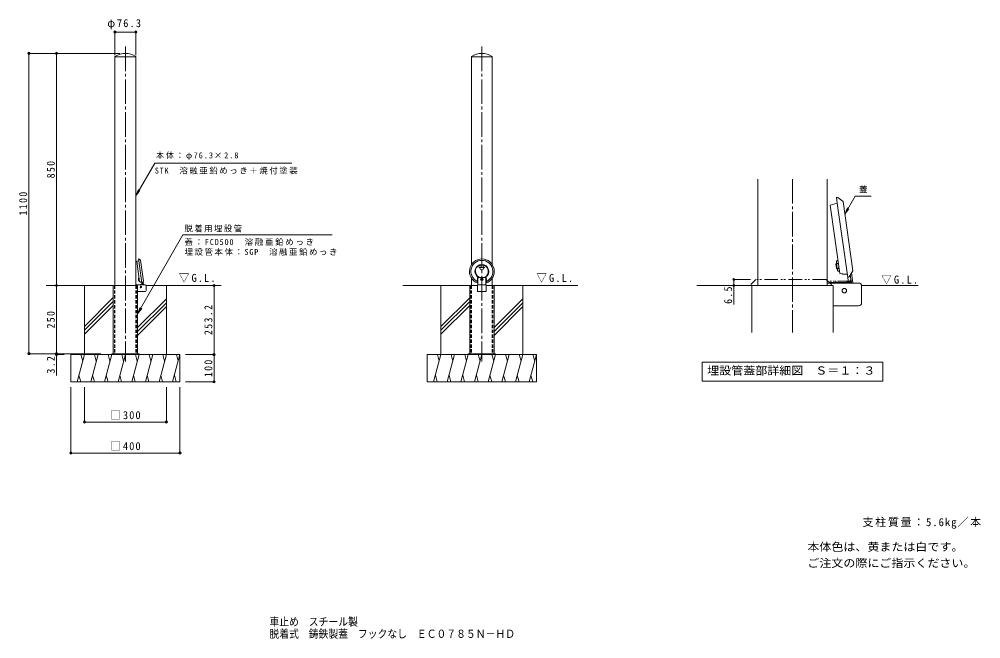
# Model space of a CAD drawing. Units: millimetres at full size, sheet at 1:10, with parts at other scales. Extents: x -1695 to 1828, y -1371 to 899.
import ezdxf
from ezdxf.enums import TextEntityAlignment as Align

# ---------------------------------------------------------------- set-up
doc = ezdxf.new("R2010")
doc.units = ezdxf.units.MM
doc.header["$LTSCALE"] = 10
doc.header["$PDMODE"] = 32
doc.header["$PDSIZE"] = 8
for name, pattern in [('CHAIN2', [12, 9, -1, 1, -1]), ('DASHED1', [1.8, 1.2, -0.6]), ('DOUBLE_CHAIN1', [8.8, 5, -1, 0.6, -0.6, 0.6, -1])]:
    doc.linetypes.add(name, pattern=pattern)
for name, color, linetype, lineweight in [('C-0', 4, 'Continuous', 9), ('C-1', 2, 'Continuous', 9), ('C-2', 3, 'Continuous', 9), ('C-4', 7, 'Continuous', 9), ('C-5', 7, 'Continuous', 9), ('C-6', 6, 'Continuous', 9), ('C-7', 2, 'Continuous', 9), ('C-9', 7, 'Continuous', 9), ('C-B', 2, 'Continuous', 9), ('C-E', 4, 'Continuous', 9), ('D-0', 4, 'Continuous', 9), ('D-1', 2, 'Continuous', 9), ('D-2', 3, 'Continuous', 9), ('D-4', 7, 'Continuous', 9), ('D-5', 7, 'Continuous', 9), ('D-6', 2, 'Continuous', 9), ('D-9', 7, 'DOUBLE_CHAIN1', 9), ('D-B', 2, 'Continuous', 9), ('D-E', 4, 'Continuous', 9)]:
    doc.layers.add(name, color=color, linetype=linetype, lineweight=lineweight)
doc.layers.add('F-5_F-5ﾚｲﾔ', color=2, linetype='Continuous')
doc.styles.add('ＭＳ ゴシック', font='')
doc.styles.get('ＭＳ ゴシック').set_extended_font_data('MS Gothic')

msp = doc.modelspace()

# ---------------------------------------------------------------- linework, layer by layer
at = {"layer": 'C-0', "color": 7, "linetype": 'CHAIN2'}
for p, q in [((-1306.34, 798.48), (-1306.34, -354.72)), ((0, 798.48), (0, -354.72)), ((-11.08, -10.63), (10.47, -10.63))]:
    msp.add_line(p, q, dxfattribs=at)
at = {"layer": 'C-0'}
for p, q in [((-1257.11, 13.98), (-1264.89, 11.88)), ((-1264.89, 11.88), (-1254.33, -63.25)), ((-1245.6, -67.87), (-1257.11, 13.98)), ((-1256.5, 20.28), (-1250.81, 15.88)), ((-1240.07, -60.54), (-1250.81, 15.88)), ((-1251.24, -63.66), (-1254.33, -63.25)), ((-1251.24, -63.66), (-1251.19, -64.03)), ((-1251.19, -64.03), (-1246.15, -63.95)), ((-1245.6, -67.87), (-1244.23, -67)), ((-1244.23, -67), (-1240.07, -60.54)), ((-16.5, -51.77), (-16.5, -61.76)), ((-15.9, -67.56), (-16.5, -61.76)), ((-15.9, -67.56), (-15.5, -68.24)), ((-15.5, -51.78), (-15.5, -68.24)), ((-13.46, -46.43), (-10, -46.43)), ((13.46, -46.43), (10, -46.43)), ((15.5, -51.78), (15.5, -68.24)), ((15.9, -67.56), (15.5, -68.24)), ((15.9, -67.56), (16.5, -61.76)), ((16.5, -51.77), (16.5, -61.76))]:
    msp.add_line(p, q, dxfattribs=at)
at = {"layer": 'C-0', "color": 2}
for p, q in [((-16.3, -76.52), (-44.56, -76.52)), ((-16.3, -73.92), (-16.3, -98.92)), ((16.3, -98.92), (-16.3, -98.92)), ((16.3, -76.52), (44.56, -76.52))]:
    msp.add_line(p, q, dxfattribs=at)
at = {"layer": 'C-0'}
msp.add_lwpolyline([(-1256.5, 20.28), (-1258.03, 20.57), (-1257.11, 13.98)], dxfattribs=at)
at = {"layer": 'C-0', "color": 2}
msp.add_lwpolyline([(-16.3, -73.92), (16.3, -73.92), (16.3, -98.92)], dxfattribs=at)
at = {"layer": 'C-0'}
for centre, radius, start, end in [((0, -24.93), 45.5, 290.45371, 249.40489), ((0, -24.93), 40.35, 294.13713, 245.86287), ((0, -24.93), 25.37, 302.06008, 237.93992), ((0, -24.93), 23.71, 83.9163, 245.05391), ((0, -24.93), 23.71, 294.94609, 83.9163), ((-10, -51.93), 6.5, 122.1988, 178.53222), ((0, -24.93), 45.5, 249.40489, 249.54629), ((-10, -51.93), 5.5, 90, 178.4044), ((10, -51.93), 5.5, 1.5956, 90), ((10, -51.93), 6.5, 1.46778, 57.8012)]:
    msp.add_arc(centre, radius, start, end, dxfattribs=at)
at = {"layer": 'C-1', "color": 4}
for p, q in [((-7, -12.63), (-7, -8.63)), ((7, -8.63), (7, -12.63))]:
    msp.add_line(p, q, dxfattribs=at)
at = {"layer": 'C-1', "color": 3}
for p, q in [((-38.15, -49.73), (-38.15, -76.52)), ((38.15, -49.73), (38.15, -76.52))]:
    msp.add_line(p, q, dxfattribs=at)
at = {"layer": 'C-1'}
for p, q in [((-1350.89, -326.52), (-1350.89, -76.52)), ((-1350.89, -76.52), (-1261.79, -76.52)), ((-1233.69, -73.92), (-1268.19, -73.92)), ((-1261.79, -326.52), (-1261.79, -76.52)), ((-1233.69, -98.92), (-1261.79, -98.92)), ((-1230.39, -95.62), (-1230.39, -77.22)), ((-44.55, -326.52), (-44.55, -76.52)), ((44.55, -326.52), (44.55, -76.52)), ((-1356.34, -326.52), (-1256.34, -326.52)), ((-1356.34, -326.52), (-1356.34, -329.72)), ((-1318.84, -326.52), (-1318.84, -329.72)), ((-1293.84, -326.52), (-1293.84, -329.72)), ((-1256.34, -326.52), (-1256.34, -329.72)), ((-50, -326.52), (50, -326.52)), ((-50, -326.52), (-50, -329.72)), ((-12.5, -326.52), (-12.5, -329.72)), ((12.5, -326.52), (12.5, -329.72)), ((50, -326.52), (50, -329.72))]:
    msp.add_line(p, q, dxfattribs=at)
at = {"layer": 'C-1', "linetype": 'DASHED1'}
for p, q in [((-1346.69, -76.52), (-1346.69, -326.52)), ((-1265.99, -76.52), (-1265.99, -326.52)), ((-40.35, -76.52), (-40.35, -326.52)), ((40.35, -76.52), (40.35, -326.52))]:
    msp.add_line(p, q, dxfattribs=at)
at = {"layer": 'C-1', "color": 4}
for centre, start, end in [((0, -8.63), 90, 180), ((0, -12.63), 180, 270), ((0, -8.63), 0, 90), ((0, -12.63), 270, 0)]:
    msp.add_arc(centre, 7, start, end, dxfattribs=at)
at = {"layer": 'C-1'}
for centre, start, end in [((-1233.69, -77.22), 0, 90), ((-1233.69, -95.62), 270, 0)]:
    msp.add_arc(centre, 3.3, start, end, dxfattribs=at)
at = {"layer": 'C-2'}
for p, q in [((-1344.49, 761.82), (-1344.49, -76.52)), ((-1268.19, 760.48), (-1344.49, 760.48)), ((-1268.19, 761.82), (-1268.19, -76.52)), ((-38.15, -0.14), (-38.15, 761.82)), ((-38.15, 760.48), (38.15, 760.48)), ((38.15, -0.14), (38.15, 761.82))]:
    msp.add_line(p, q, dxfattribs=at)
at = {"layer": 'C-2', "linetype": 'DASHED1'}
for p, q in [((-1344.49, -76.52), (-1344.49, -326.52)), ((-1268.19, -76.52), (-1268.19, -326.52)), ((-38.15, -76.52), (-38.15, -326.52)), ((38.15, -76.52), (38.15, -326.52))]:
    msp.add_line(p, q, dxfattribs=at)
at = {"layer": 'C-2'}
for centre in [(-1306.34, 705.23), (0, 705.23)]:
    msp.add_arc(centre, 68.24, 56.01092, 123.98908, dxfattribs=at)
at = {"layer": 'C-4'}
for p, q in [((-1344.49, 854.74), (-1344.49, 767.22)), ((-1344.49, 851.74), (-1268.19, 851.74)), ((-1268.19, 854.74), (-1268.19, 767.22)), ((-1662.96, 773.48), (-1326.34, 773.48)), ((-1659.96, 773.48), (-1659.96, -326.52)), ((-1558.77, 773.48), (-1558.77, -76.52)), ((-1558.77, -76.52), (-1558.77, -406.62)), ((-981.42, -76.52), (-981.42, -329.72)), ((-1662.96, -326.52), (-1396.34, -326.52)), ((-1561.77, -329.72), (-1530.88, -329.72)), ((-978.42, -329.72), (-1086.34, -329.72)), ((-981.42, -329.72), (-981.42, -429.72)), ((-1506.34, -693.62), (-1506.34, -449.72)), ((-1456.34, -580.03), (-1456.34, -449.72)), ((-1156.34, -580.03), (-1156.34, -449.72)), ((-1106.34, -693.62), (-1106.34, -449.72)), ((-978.42, -429.72), (-1086.34, -429.72)), ((-1456.34, -577.03), (-1156.34, -577.03)), ((-1506.34, -690.62), (-1106.34, -690.62))]:
    msp.add_line(p, q, dxfattribs=at)
for p in [(-1344.49, 851.74), (-1268.19, 851.74), (-1659.96, 773.48), (-1558.77, 773.48), (-1558.77, -76.52), (-981.42, -76.52), (-1659.96, -326.52), (-1558.77, -326.52), (-1558.77, -329.72), (-981.42, -329.72), (-981.42, -429.72), (-1456.34, -577.03), (-1156.34, -577.03), (-1506.34, -690.62), (-1106.34, -690.62)]:
    msp.add_point(p, dxfattribs=at)
at = {"layer": 'C-5'}
for p, q in [((-1198.67, 371.88), (-696.17, 371.88)), ((-1268.13, 251.57), (-1252.91, 271.4)), ((-1261.78, -180.67), (-1095.48, 108.95)), ((-548.7, 108.95), (-1095.48, 108.95)), ((-1261.78, -180.67), (-1252.27, -157.55)), ((-1261.78, -180.67), (-1246.61, -160.8))]:
    msp.add_line(p, q, dxfattribs=at)
msp.add_lwpolyline([(-1198.67, 371.88), (-1268.13, 251.57), (-1258.56, 274.67)], dxfattribs=at)
at = {"layer": 'C-6', "color": 2}
for p, q in [((-1258.09, -52.35), (-1258.77, -53.25)), ((-1255.8, -52.84), (-1258.77, -53.25)), ((-1258.15, -57.61), (-1258.77, -53.25)), ((-1255.18, -57.19), (-1258.15, -57.61)), ((-1257.25, -58.29), (-1258.15, -57.61)), ((-1255.91, -52.04), (-1258.09, -52.35)), ((-1257.25, -58.29), (-1258.09, -52.35)), ((-1255.07, -57.99), (-1257.25, -58.29)), ((-1241.75, -72.27), (-1242.81, -64.78)), ((-1239.91, -73.92), (-1241.48, -62.73)), ((-15, -73.92), (-15, -51.83)), ((10, -46.83), (-10, -46.83)), ((15, -51.83), (15, -73.92))]:
    msp.add_line(p, q, dxfattribs=at)
at = {"layer": 'C-6', "color": 2, "linetype": 'CHAIN2'}
msp.add_line((4.54, -54.13), (-4.54, -54.13), dxfattribs=at)
at = {"layer": 'C-6'}
for p, q in [((-1596.17, -76.52), (-1350.89, -76.52)), ((-1456.34, -329.72), (-1456.34, -76.52)), ((-955.32, -76.52), (-1230.47, -76.52)), ((-1156.34, -329.72), (-1156.34, -76.52)), ((-289.83, -76.52), (-44.56, -76.52)), ((-150, -329.72), (-150, -76.52)), ((351.02, -76.52), (44.56, -76.52)), ((150, -329.72), (150, -76.52)), ((-1350.89, -121.27), (-1456.34, -226.72)), ((-1350.89, -135.41), (-1456.34, -240.86)), ((-1156.34, -125.6), (-1261.79, -231.05)), ((-1156.34, -139.74), (-1261.79, -245.19)), ((-44.56, -121.28), (-150, -226.72)), ((-44.56, -135.42), (-150, -240.86)), ((150, -125.6), (44.56, -231.03)), ((150, -139.74), (44.56, -245.17)), ((-1350.89, -149.55), (-1456.34, -255)), ((-1156.34, -153.88), (-1261.79, -259.33)), ((-44.56, -149.56), (-150, -255)), ((150, -153.88), (44.56, -259.32)), ((-1506.34, -329.72), (-1106.34, -329.72)), ((-1506.34, -429.72), (-1506.34, -329.72)), ((-1456.34, -329.72), (-1483.14, -429.72)), ((-1469.39, -329.72), (-1462.87, -354.07)), ((-1406.34, -329.72), (-1433.14, -429.72)), ((-1419.39, -329.72), (-1412.87, -354.07)), ((-1356.34, -329.72), (-1383.14, -429.72)), ((-1369.39, -329.72), (-1362.87, -354.07)), ((-1306.34, -329.72), (-1333.14, -429.72)), ((-1319.39, -329.72), (-1312.87, -354.07)), ((-1256.34, -329.72), (-1283.14, -429.72)), ((-1269.39, -329.72), (-1262.87, -354.07)), ((-1206.34, -329.72), (-1233.14, -429.72)), ((-1219.39, -329.72), (-1212.87, -354.07)), ((-1156.34, -329.72), (-1183.14, -429.72)), ((-1169.39, -329.72), (-1162.87, -354.07)), ((-1106.34, -329.72), (-1133.14, -429.72)), ((-1119.39, -329.72), (-1112.87, -354.07)), ((-1106.34, -429.72), (-1106.34, -329.72)), ((-200, -329.72), (200, -329.72)), ((-200, -429.72), (-200, -329.72)), ((-150, -329.72), (-176.79, -429.72)), ((-163.05, -329.72), (-156.52, -354.07)), ((-100, -329.72), (-126.79, -429.72)), ((-113.05, -329.72), (-106.52, -354.07)), ((-50, -329.72), (-76.79, -429.72)), ((-63.05, -329.72), (-56.52, -354.07)), ((0, -329.72), (-26.79, -429.72)), ((-13.05, -329.72), (-6.52, -354.07)), ((50, -329.72), (23.21, -429.72)), ((36.95, -329.72), (43.48, -354.07)), ((100, -329.72), (73.21, -429.72)), ((86.95, -329.72), (93.48, -354.07)), ((150, -329.72), (123.21, -429.72)), ((136.95, -329.72), (143.48, -354.07)), ((200, -329.72), (173.21, -429.72)), ((186.95, -329.72), (193.48, -354.07)), ((200, -429.72), (200, -329.72)), ((-1470.09, -429.72), (-1476.61, -405.37)), ((-1420.09, -429.72), (-1426.61, -405.37)), ((-1370.09, -429.72), (-1376.61, -405.37)), ((-1320.09, -429.72), (-1326.61, -405.37)), ((-1270.09, -429.72), (-1276.61, -405.37)), ((-1220.09, -429.72), (-1226.61, -405.37)), ((-1170.09, -429.72), (-1176.61, -405.37)), ((-1120.09, -429.72), (-1126.61, -405.37)), ((-163.75, -429.72), (-170.27, -405.37)), ((-113.75, -429.72), (-120.27, -405.37)), ((-63.75, -429.72), (-70.27, -405.37)), ((-13.75, -429.72), (-20.27, -405.37)), ((36.25, -429.72), (29.73, -405.37)), ((86.25, -429.72), (79.73, -405.37)), ((136.25, -429.72), (129.73, -405.37)), ((186.25, -429.72), (179.73, -405.37)), ((-1506.34, -429.72), (-1106.34, -429.72)), ((-200, -429.72), (200, -429.72))]:
    msp.add_line(p, q, dxfattribs=at)
at = {"layer": 'C-6', "color": 2, "linetype": 'DASHED1'}
for p, q in [((-1251.36, -73.64), (-1241.65, -72.27)), ((-1241.52, -73.92), (-1241.75, -72.27))]:
    msp.add_line(p, q, dxfattribs=at)
at = {"layer": 'C-6', "color": 2}
for centre, radius, start, end in [((-10, -51.83), 5, 90, 180), ((10, -51.83), 5, 0, 90), ((-1241.86, -70.79), 1.5, 278, 8)]:
    msp.add_arc(centre, radius, start, end, dxfattribs=at)
at = {"layer": 'C-6', "color": 2, "linetype": 'DASHED1'}
msp.add_arc((-1250.66, -78.59), 5, 98, 111.11628, dxfattribs=at)
at = {"layer": 'C-7'}
for p, q in [((-1.5, -55), (-1.5, -53.27)), ((0, -55.87), (-1.5, -55)), ((1.5, -55), (0, -55.87))]:
    msp.add_line(p, q, dxfattribs=at)
msp.add_lwpolyline([(1.5, -55), (1.5, -53.27), (0, -52.4), (-1.5, -53.27)], dxfattribs=at)
for radius in [4.75, 4.25]:
    msp.add_circle((0, -54.13), radius, dxfattribs=at)
at = {"layer": 'C-9'}
for p, q in [((-1244.75, -73.92), (-1245.6, -67.87)), ((-15, -51.93), (-15, -68.8)), ((15, -51.93), (15, -68.8)), ((-1253.52, -73.92), (-1244.92, -72.72))]:
    msp.add_line(p, q, dxfattribs=at)
msp.add_arc((-1245.37, -69.55), 3.2, 278, 8, dxfattribs=at)
at = {"layer": 'C-B'}
for p, q in [((-1258.17, -50.34), (-1257.84, -49.54)), ((-1258.17, -50.34), (-1257.89, -52.32)), ((-1256.29, -49.32), (-1257.84, -49.54)), ((-1257.05, -58.26), (-1256.77, -60.24)), ((-1256.77, -60.24), (-1256.24, -60.93)), ((-1254.69, -60.71), (-1256.24, -60.93))]:
    msp.add_line(p, q, dxfattribs=at)
at = {"layer": 'C-E'}
msp.add_circle((-1249.34, -82.22), 2.5, dxfattribs=at)
at = {"layer": 'D-0', "color": 7, "linetype": 'CHAIN2'}
msp.add_line((1138.35, 313.16), (1138.35, -249.1), dxfattribs=at)
at = {"layer": 'D-0'}
for p, q in [((1302.47, 225.16), (1276.53, 218.15)), ((1276.53, 218.15), (1311.72, -32.29)), ((1340.82, -47.69), (1302.47, 225.16)), ((1304.49, 246.15), (1323.46, 231.48)), ((1359.26, -23.26), (1323.46, 231.48)), ((1322.01, -33.64), (1311.72, -32.29)), ((1322.01, -33.64), (1322.18, -34.88)), ((1322.18, -34.88), (1338.98, -34.62)), ((1345.38, -44.77), (1359.26, -23.26)), ((1340.82, -47.69), (1345.38, -44.77))]:
    msp.add_line(p, q, dxfattribs=at)
at = {"layer": 'D-0', "linetype": 'DOUBLE_CHAIN1'}
for p, q in [((986.68, -71.6), (1003.85, -54.86)), ((1261.09, -54.86), (1003.85, -54.86)), ((986.68, -71.6), (985.02, -76.52))]:
    msp.add_line(p, q, dxfattribs=at)
at = {"layer": 'D-0'}
msp.add_lwpolyline([(1304.49, 246.15), (1299.38, 247.11), (1302.47, 225.16)], dxfattribs=at)
at = {"layer": 'D-0', "linetype": 'DOUBLE_CHAIN1'}
msp.add_lwpolyline([(985.02, -76.52), (1282.72, -76.52), (1280.46, -71.6), (1261.09, -54.86)], dxfattribs=at)
at = {"layer": 'D-1'}
for p, q in [((1380.52, -67.86), (1265.52, -67.86)), ((989.85, -76.52), (1286.85, -76.52)), ((989.85, -249.1), (989.85, -76.52)), ((1286.85, -249.1), (1286.85, -76.52)), ((1391.52, -140.19), (1391.52, -78.86)), ((1380.52, -151.19), (1286.85, -151.19))]:
    msp.add_line(p, q, dxfattribs=at)
for centre, start, end in [((1380.52, -78.86), 0, 90), ((1380.52, -140.19), 270, 0)]:
    msp.add_arc(centre, 11, start, end, dxfattribs=at)
at = {"layer": 'D-2'}
for p, q in [((1011.18, 313.16), (1011.18, -76.52)), ((1265.52, 313.16), (1265.52, -76.52))]:
    msp.add_line(p, q, dxfattribs=at)
at = {"layer": 'D-4'}
for p, q in [((920.33, -54.86), (983.85, -54.86)), ((923.33, -54.86), (923.33, -76.52)), ((923.33, -76.52), (923.33, -146.01))]:
    msp.add_line(p, q, dxfattribs=at)
for p in [(923.33, -54.86), (923.33, -76.52)]:
    msp.add_point(p, dxfattribs=at)
at = {"layer": 'D-5'}
for p, q in [((1368.22, 250.72), (1330.05, 184.61)), ((1368.22, 250.72), (1426.58, 250.72)), ((1339.61, 207.7), (1330.05, 184.61)), ((1345.27, 204.44), (1330.05, 184.61)), ((807.85, -357.02), (1468.85, -357.02)), ((807.85, -357.02), (807.85, -427.02)), ((1468.85, -357.02), (1468.85, -427.02)), ((807.85, -427.02), (1468.85, -427.02))]:
    msp.add_line(p, q, dxfattribs=at)
at = {"layer": 'D-6'}
for p, q in [((1299.21, 4.06), (1296.94, 1.04)), ((1306.84, 2.44), (1296.94, 1.04)), ((1298.98, -13.48), (1296.94, 1.04)), ((1306.47, 5.08), (1299.21, 4.06)), ((1301.99, -15.75), (1299.21, 4.06)), ((1308.88, -12.09), (1298.98, -13.48)), ((1301.99, -15.75), (1298.98, -13.48)), ((1309.25, -14.73), (1301.99, -15.75)), ((1359.81, -67.86), (1354.56, -30.54)), ((1353.65, -62.35), (1350.14, -37.39))]:
    msp.add_line(p, q, dxfattribs=at)
at = {"layer": 'D-6', "linetype": 'DOUBLE_CHAIN1'}
for p, q in [((1352.74, -60.52), (1267.65, -60.52)), ((1299.02, -65.86), (1273.81, -65.86)), ((1352.74, -65.86), (1299.02, -65.86)), ((1299.07, -67.86), (1299.07, -65.52)), ((1352.74, -67.86), (1352.74, -60.52))]:
    msp.add_line(p, q, dxfattribs=at)
at = {"layer": 'D-6', "linetype": 'DASHED1'}
for p, q in [((1321.64, -66.9), (1353.98, -62.35)), ((1354.42, -67.86), (1353.65, -62.35))]:
    msp.add_line(p, q, dxfattribs=at)
at = {"layer": 'D-6', "color": 6}
for p, q in [((787.69, -76.52), (989.85, -76.52)), ((1598.41, -76.52), (1391.27, -76.52))]:
    msp.add_line(p, q, dxfattribs=at)
at = {"layer": 'D-6', "linetype": 'DOUBLE_CHAIN1'}
msp.add_arc((1294.07, -65.52), 5, 0, 90, dxfattribs=at)
at = {"layer": 'D-6', "linetype": 'DASHED1'}
msp.add_arc((1323.95, -83.4), 16.67, 98, 111.11628, dxfattribs=at)
at = {"layer": 'D-6'}
msp.add_arc((1353.29, -57.4), 5, 278, 8, dxfattribs=at)
at = {"layer": 'D-9'}
for p, q in [((1288.35, -65.86), (1337.52, -65.86)), ((1319.18, -67.86), (1319.18, -65.86)), ((1337.52, -65.86), (1352.68, -65.86)), ((1337.52, -67.86), (1337.52, -65.86)), ((1352.68, -67.86), (1352.68, -65.86))]:
    msp.add_line(p, q, dxfattribs=at)
at = {"layer": 'D-9', "linetype": 'Continuous'}
for p, q in [((1314.44, -67.86), (1343.08, -63.83)), ((1343.65, -67.86), (1340.82, -47.69))]:
    msp.add_line(p, q, dxfattribs=at)
at = {"layer": 'D-9'}
msp.add_arc((1288.35, -76.52), 10.67, 54.34251, 90, dxfattribs=at)
at = {"layer": 'D-9', "linetype": 'Continuous'}
msp.add_arc((1341.6, -53.27), 10.67, 278, 8, dxfattribs=at)
at = {"layer": 'D-B'}
for p, q in [((1298.94, 10.75), (1300.02, 13.43)), ((1298.94, 10.75), (1299.87, 4.15)), ((1305.19, 14.15), (1300.02, 13.43)), ((1302.65, -15.66), (1303.58, -22.26)), ((1303.58, -22.26), (1305.36, -24.53)), ((1310.53, -23.81), (1305.36, -24.53))]:
    msp.add_line(p, q, dxfattribs=at)
at = {"layer": 'D-E'}
msp.add_circle((1328.35, -95.52), 8.33, dxfattribs=at)

# ---------------------------------------------------------------- texts
at = {"layer": 'C-4', "color": 2, "char_height": 29.33, "attachment_point": 7, "style": 'ＭＳ ゴシック'}
for s, insert in [('\\T1.22;\\W0.95;φ76.3', (-1372.59, 861.74)), ('\\T1.21;\\W0.95;□300', (-1361.34, -567.03)), ('\\T1.21;\\W0.95;□400', (-1361.34, -680.62))]:
    msp.add_mtext(s, dxfattribs=dict(at, insert=insert))
at = {"layer": 'C-4', "color": 2, "char_height": 29.33, "attachment_point": 7, "rotation": 90, "style": 'ＭＳ ゴシック'}
for s, insert in [('\\T1.27;\\W0.9;850', (-1564.77, 315.98)), ('\\T1.28;\\W0.9;1100', (-1665.96, 179.73)), ('\\T1.27;\\W0.9;250', (-1564.77, -234.02)), ('\\T1.28;\\W0.9;253.2', (-987.42, -258.12)), ('\\T1.27;\\W0.9;3.2', (-1564.77, -399.18)), ('\\T1.27;\\W0.9;100', (-987.42, -412.22))]:
    msp.add_mtext(s, dxfattribs=dict(at, insert=insert))
at = {"layer": 'C-5', "color": 2, "style": 'ＭＳ ゴシック', "width": 1.1}
for s, p in [('本体色は、黄または白です。', (1192.64, -1057.84)), ('ご注文の際にご指示ください。', (1192.64, -1117.31))]:
    msp.add_text(s, height=29.33, dxfattribs=at).set_placement(p, align=Align.BOTTOM_LEFT)
at = {"layer": 'C-5', "char_height": 21.99, "attachment_point": 7, "style": 'ＭＳ ゴシック'}
for s, insert in [('\\T1.25;\\W0.95;本体：φ76.3×2.8', (-1194.19, 383.1)), ('\\T1.19;STK\u3000溶融亜鉛めっき＋焼付塗装', (-1198.67, 330.58)), ('\\T1.17;脱着用埋設管', (-1089.77, 118.35)), ('\\T1.21;蓋：FCD500\u3000溶融亜鉛めっき', (-1089.77, 69.05)), ('\\T1.19;埋設管本体：SGP\u3000溶融亜鉛めっき', (-1089.77, 32.73))]:
    msp.add_mtext(s, dxfattribs=dict(at, insert=insert))
at = {"layer": 'C-5', "color": 2, "char_height": 29.33, "attachment_point": 7, "style": 'ＭＳ ゴシック'}
for s, insert in [('\\T1.22;\\W0.95;▽G.L.', (-1110.47, -66.15)), ('\\T1.22;\\W0.95;▽G.L.', (199.63, -66.15)), ('\\T1.16;支柱質量：5.6kg／本', (1395.14, -967.84))]:
    msp.add_mtext(s, dxfattribs=dict(at, insert=insert))
at = {"layer": 'D-4', "color": 2, "insert": (917.33, -144.01), "char_height": 29.33, "attachment_point": 7, "rotation": 90, "style": 'ＭＳ ゴシック'}
msp.add_mtext('\\T1.27;\\W0.9;6.5', dxfattribs=at)
at = {"layer": 'D-5', "style": 'ＭＳ ゴシック'}
msp.add_text('蓋', height=21.99, dxfattribs=at).set_placement((1382.4, 257.38), align=Align.BOTTOM_LEFT)
at = {"layer": 'D-5', "color": 2, "style": 'ＭＳ ゴシック', "width": 1.1}
msp.add_text('埋設管蓋部詳細図\u3000Ｓ＝１：３', height=29.33, dxfattribs=at).set_placement((825.85, -412.02), align=Align.BOTTOM_LEFT)
at = {"layer": 'D-5', "color": 2, "insert": (1463.67, -72.44), "char_height": 29.33, "attachment_point": 7, "style": 'ＭＳ ゴシック'}
msp.add_mtext('\\T1.22;\\W0.95;▽G.L.', dxfattribs=at)
at = {"layer": 'F-5_F-5ﾚｲﾔ', "style": 'ＭＳ ゴシック', "width": 0.9}
for s, p in [('車止め\u3000スチール製', (-778.5, -1332)), ('脱着式\u3000鋳鉄製蓋\u3000フックなし\u3000ＥＣ０７８５Ｎ－ＨＤ', (-778.5, -1376.28))]:
    msp.add_text(s, height=29.33, dxfattribs=at).set_placement(p, align=Align.BOTTOM_LEFT)

doc.saveas('drawing.dxf')
